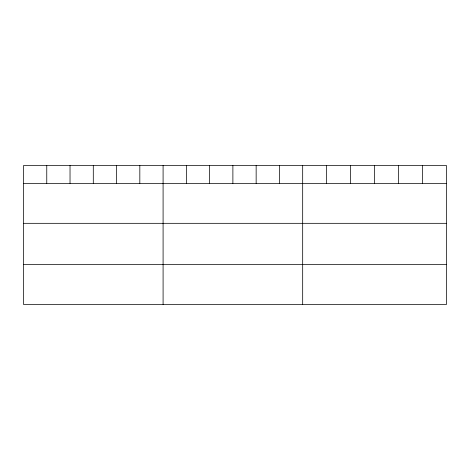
<?xml version="1.0" encoding="UTF-8"?>
<svg xmlns="http://www.w3.org/2000/svg" width="470" height="470" viewBox="0 0 470 470"><rect width="100%" height="100%" fill="white"/><g stroke="black" fill="none" stroke-linecap="round" stroke-linejoin="round"><path stroke-width="0.7" d="M446.5 183.371L446.5 304.443L23.5 304.443L23.5 165.558L446.5 165.558L446.5 183.371L23.5 183.371M23.5 223.321L446.5 223.321M23.5 264.487L446.5 264.487M422.53 165.558L422.53 183.371M398.56 165.558L398.56 183.371M374.59 165.558L374.59 183.371M350.62 165.558L350.62 183.371M326.65 165.558L326.65 183.371M302.68 165.558L302.68 304.443M279.415 165.558L279.415 183.371M256.15 165.558L256.15 183.371M232.885 165.558L232.885 183.371M209.62 165.558L209.62 183.371M186.355 165.558L186.355 183.371M163.09 165.558L163.09 304.443M139.825 165.558L139.825 183.371M116.56 165.558L116.56 183.371M93.295 165.558L93.295 183.371M70.03 165.558L70.03 183.371M46.765 165.558L46.765 183.371"/></g></svg>
